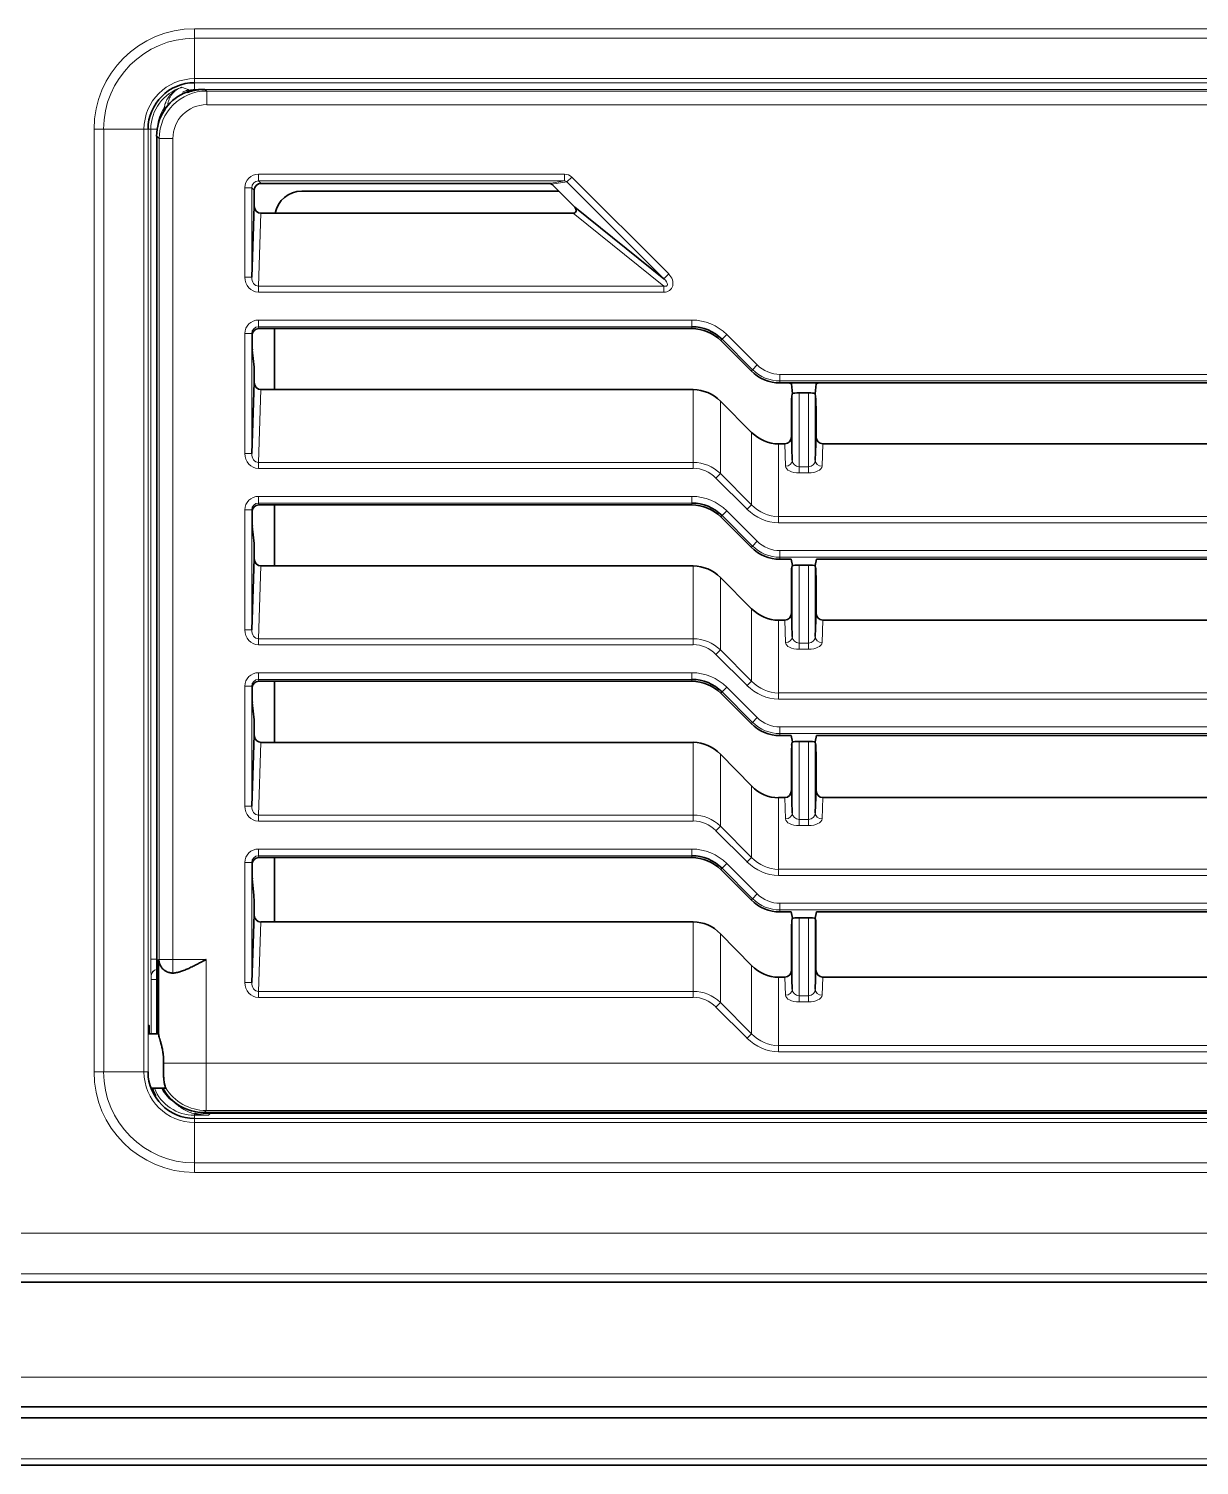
# Model space of a CAD drawing. Header units: inches. Extents: x -1096 to 3103, y -191 to 3207.
# Drawn here: x 1524.1 to 1610.4, y 1116.8 to 1222.7 of the extents above; entities that cross this region are included whole.
import ezdxf

# ---------------------------------------------------------------- set-up
doc = ezdxf.new("R2010")
doc.units = ezdxf.units.IN

msp = doc.modelspace()

# ---------------------------------------------------------------- linework, layer by layer
at = {"lineweight": 13}
for p, q in [((1536.36, 1222.05), (1536.36, 1222.75)), ((1536.36, 1222.75), (1738.16, 1222.75)), ((1536.36, 1219.07), (1536.36, 1222.05)), ((1738.16, 1222.05), (1536.36, 1222.05)), ((1536.36, 1219.07), (1536.36, 1218.77)), ((1536.36, 1219.07), (1738.16, 1219.07)), ((1536.36, 1218.77), (1536.36, 1218.26)), ((1738.16, 1218.77), (1536.36, 1218.77)), ((1536.36, 1218.26), (1536.74, 1218.26)), ((1625.78, 1218.28), (1537.12, 1218.28)), ((1537.12, 1218.28), (1537.26, 1218.15)), ((1537.26, 1218.15), (1537.26, 1217.15)), ((1537.26, 1218.15), (1737.27, 1218.15)), ((1737.27, 1217.15), (1537.26, 1217.15)), ((1534.12, 1216.71), (1534.12, 1216.89)), ((1534.12, 1216.89), (1534.24, 1216.89)), ((1528.96, 1215.34), (1529.66, 1215.34)), ((1528.96, 1145.84), (1528.96, 1215.34)), ((1532.63, 1215.34), (1529.66, 1215.34)), ((1529.66, 1215.34), (1529.66, 1145.84)), ((1532.63, 1215.34), (1532.93, 1215.34)), ((1532.63, 1145.84), (1532.63, 1215.34)), ((1533.14, 1215.34), (1532.93, 1215.34)), ((1532.93, 1215.34), (1532.93, 1145.84)), ((1533.14, 1215.34), (1533.61, 1215.34)), ((1533.14, 1154.16), (1533.14, 1215.34)), ((1533.76, 1214.65), (1533.57, 1214.83)), ((1533.76, 1154.13), (1533.76, 1214.65)), ((1533.76, 1214.65), (1534.76, 1214.65)), ((1534.76, 1214.65), (1534.76, 1154.13)), ((1541.07, 1211.53), (1541.07, 1212.03)), ((1541.07, 1212.03), (1563.63, 1212.03)), ((1563.63, 1211.53), (1563.63, 1212.03)), ((1563.81, 1211.46), (1564.16, 1211.81)), ((1564.16, 1211.81), (1571.31, 1204.67)), ((1540.07, 1211.03), (1540.57, 1211.03)), ((1540.07, 1204.44), (1540.07, 1211.03)), ((1540.76, 1210.85), (1540.57, 1211.03)), ((1540.57, 1211.03), (1540.57, 1204.44)), ((1541.07, 1211.53), (1541.26, 1211.35)), ((1563.63, 1211.53), (1541.07, 1211.53)), ((1562.51, 1211.35), (1563.63, 1211.53)), ((1563.81, 1211.46), (1562.69, 1211.28)), ((1570.95, 1204.31), (1563.81, 1211.46)), ((1541.25, 1209.14), (1541.07, 1203.78)), ((1570.95, 1203.78), (1564.26, 1209.14)), ((1540.07, 1204.44), (1540.57, 1204.44)), ((1570.95, 1204.31), (1571.31, 1204.67)), ((1541.07, 1203.78), (1570.95, 1203.78)), ((1541.07, 1203.33), (1541.07, 1203.78)), ((1570.95, 1203.33), (1541.07, 1203.33)), ((1570.95, 1203.78), (1570.95, 1203.33)), ((1541.07, 1201.27), (1541.07, 1200.78)), ((1541.07, 1201.27), (1573.02, 1201.27)), ((1573.02, 1201.27), (1573.02, 1200.78)), ((1540.57, 1200.27), (1540.07, 1200.27)), ((1540.07, 1191.44), (1540.07, 1200.27)), ((1540.6, 1200.14), (1540.57, 1200.27)), ((1540.57, 1200.27), (1540.57, 1191.44)), ((1541.07, 1200.78), (1541.1, 1200.64)), ((1573.02, 1200.78), (1541.07, 1200.78)), ((1573.02, 1200.64), (1573.02, 1200.78)), ((1575.59, 1200.21), (1575.24, 1199.86)), ((1575.59, 1200.21), (1577.83, 1197.97)), ((1575.24, 1199.86), (1575.14, 1199.76)), ((1577.48, 1197.61), (1575.24, 1199.86)), ((1577.83, 1197.97), (1577.48, 1197.61)), ((1577.39, 1197.52), (1577.48, 1197.61)), ((1579.51, 1197.27), (1579.51, 1196.78)), ((1579.51, 1197.27), (1695.02, 1197.27)), ((1579.51, 1196.78), (1579.51, 1196.64)), ((1695.02, 1196.78), (1579.51, 1196.78)), ((1541.25, 1196.14), (1541.07, 1190.78)), ((1573.12, 1190.78), (1573.12, 1196.14)), ((1580.42, 1190.94), (1580.42, 1195.83)), ((1580.92, 1195.9), (1580.92, 1190.45)), ((1581.61, 1190.45), (1581.61, 1195.9)), ((1582.11, 1195.83), (1582.11, 1190.94)), ((1575.12, 1195.29), (1575.12, 1189.95)), ((1577.41, 1187.66), (1577.41, 1192.99)), ((1579.41, 1192.14), (1579.41, 1186.78)), ((1579.92, 1190.49), (1579.86, 1192.14)), ((1582.67, 1192.14), (1582.61, 1190.49)), ((1540.57, 1191.44), (1540.07, 1191.44)), ((1541.07, 1190.78), (1541.07, 1190.33)), ((1541.07, 1190.78), (1573.12, 1190.78)), ((1573.12, 1190.78), (1573.12, 1190.33)), ((1580.92, 1190.45), (1580.92, 1190)), ((1580.92, 1190.45), (1581.61, 1190.45)), ((1581.61, 1190.45), (1581.61, 1190)), ((1573.12, 1190.33), (1541.07, 1190.33)), ((1575.12, 1189.95), (1574.79, 1189.62)), ((1577.08, 1187.33), (1574.79, 1189.62)), ((1575.12, 1189.95), (1577.41, 1187.66)), ((1581.61, 1190), (1580.92, 1190)), ((1540.57, 1187.27), (1540.07, 1187.27)), ((1540.07, 1178.44), (1540.07, 1187.27)), ((1540.6, 1187.14), (1540.57, 1187.27)), ((1540.57, 1187.27), (1540.57, 1178.44)), ((1541.07, 1188.27), (1541.07, 1187.78)), ((1541.07, 1188.27), (1573.02, 1188.27)), ((1541.07, 1187.78), (1541.1, 1187.64)), ((1573.02, 1187.78), (1541.07, 1187.78)), ((1573.02, 1188.27), (1573.02, 1187.78)), ((1573.02, 1187.64), (1573.02, 1187.78)), ((1577.41, 1187.66), (1577.08, 1187.33)), ((1575.24, 1186.86), (1575.14, 1186.76)), ((1575.59, 1187.21), (1575.24, 1186.86)), ((1577.48, 1184.61), (1575.24, 1186.86)), ((1575.59, 1187.21), (1577.83, 1184.97)), ((1579.41, 1186.78), (1695.12, 1186.78)), ((1579.41, 1186.78), (1579.41, 1186.33)), ((1695.12, 1186.33), (1579.41, 1186.33)), ((1577.39, 1184.52), (1577.48, 1184.61)), ((1577.83, 1184.97), (1577.48, 1184.61)), ((1579.51, 1184.27), (1579.51, 1183.78)), ((1579.51, 1184.27), (1695.02, 1184.27)), ((1541.25, 1183.14), (1541.07, 1177.78)), ((1573.12, 1177.78), (1573.12, 1183.14)), ((1579.51, 1183.78), (1579.51, 1183.64)), ((1695.02, 1183.78), (1579.51, 1183.78)), ((1580.42, 1177.94), (1580.42, 1183.16)), ((1580.92, 1183.2), (1580.92, 1177.45)), ((1581.61, 1177.45), (1581.61, 1183.2)), ((1582.11, 1183.16), (1582.11, 1177.94)), ((1575.12, 1182.29), (1575.12, 1176.95)), ((1577.41, 1174.66), (1577.41, 1179.99)), ((1579.41, 1179.14), (1579.41, 1173.78)), ((1579.92, 1177.49), (1579.86, 1179.14)), ((1582.67, 1179.14), (1582.61, 1177.49)), ((1540.57, 1178.44), (1540.07, 1178.44)), ((1541.07, 1177.78), (1573.12, 1177.78)), ((1541.07, 1177.78), (1541.07, 1177.33)), ((1573.12, 1177.78), (1573.12, 1177.33)), ((1573.12, 1177.33), (1541.07, 1177.33)), ((1575.12, 1176.95), (1574.79, 1176.62)), ((1575.12, 1176.95), (1577.41, 1174.66)), ((1580.92, 1177.45), (1580.92, 1177)), ((1580.92, 1177.45), (1581.61, 1177.45)), ((1581.61, 1177), (1580.92, 1177)), ((1581.61, 1177.45), (1581.61, 1177)), ((1577.08, 1174.33), (1574.79, 1176.62)), ((1541.07, 1174.78), (1541.07, 1175.27)), ((1541.07, 1175.27), (1573.02, 1175.27)), ((1541.07, 1174.78), (1541.1, 1174.64)), ((1573.02, 1174.78), (1541.07, 1174.78)), ((1573.02, 1175.27), (1573.02, 1174.78)), ((1573.02, 1174.64), (1573.02, 1174.78)), ((1577.41, 1174.66), (1577.08, 1174.33)), ((1540.07, 1174.27), (1540.57, 1174.27)), ((1540.07, 1165.44), (1540.07, 1174.27)), ((1540.6, 1174.14), (1540.57, 1174.27)), ((1540.57, 1174.27), (1540.57, 1165.44)), ((1575.24, 1173.86), (1575.14, 1173.76)), ((1575.59, 1174.21), (1575.24, 1173.86)), ((1577.48, 1171.61), (1575.24, 1173.86)), ((1575.59, 1174.21), (1577.83, 1171.97)), ((1579.41, 1173.78), (1695.12, 1173.78)), ((1579.41, 1173.78), (1579.41, 1173.33)), ((1695.12, 1173.33), (1579.41, 1173.33)), ((1577.39, 1171.52), (1577.48, 1171.61)), ((1577.83, 1171.97), (1577.48, 1171.61)), ((1579.51, 1171.27), (1579.51, 1170.78)), ((1579.51, 1171.27), (1695.02, 1171.27)), ((1579.51, 1170.78), (1579.51, 1170.64)), ((1695.02, 1170.78), (1579.51, 1170.78)), ((1541.25, 1170.13), (1541.07, 1164.78)), ((1573.12, 1164.78), (1573.12, 1170.13)), ((1575.12, 1169.26), (1575.12, 1163.95)), ((1580.42, 1164.94), (1580.42, 1170.16)), ((1580.92, 1170.2), (1580.92, 1164.45)), ((1581.61, 1164.45), (1581.61, 1170.2)), ((1582.11, 1170.16), (1582.11, 1164.94)), ((1577.41, 1161.66), (1577.41, 1166.93)), ((1579.41, 1166.06), (1579.41, 1160.78)), ((1579.92, 1164.49), (1579.86, 1166.06)), ((1582.66, 1166.06), (1582.61, 1164.49)), ((1540.07, 1165.44), (1540.57, 1165.44)), ((1541.07, 1164.78), (1573.12, 1164.78)), ((1541.07, 1164.33), (1541.07, 1164.78)), ((1573.12, 1164.33), (1541.07, 1164.33)), ((1573.12, 1164.33), (1573.12, 1164.78)), ((1575.12, 1163.95), (1574.79, 1163.62)), ((1575.12, 1163.95), (1577.41, 1161.66)), ((1580.92, 1164.45), (1580.92, 1164)), ((1580.92, 1164.45), (1581.61, 1164.45)), ((1581.61, 1164), (1580.92, 1164)), ((1581.61, 1164.45), (1581.61, 1164)), ((1577.08, 1161.33), (1574.79, 1163.62)), ((1541.07, 1161.78), (1541.07, 1162.27)), ((1541.07, 1162.27), (1573.02, 1162.27)), ((1573.02, 1161.78), (1573.02, 1162.27)), ((1540.57, 1161.27), (1540.07, 1161.27)), ((1540.07, 1152.44), (1540.07, 1161.27)), ((1540.6, 1161.14), (1540.57, 1161.27)), ((1540.57, 1161.27), (1540.57, 1152.44)), ((1541.07, 1161.78), (1541.1, 1161.64)), ((1573.02, 1161.78), (1541.07, 1161.78)), ((1573.02, 1161.64), (1573.02, 1161.78)), ((1575.24, 1160.86), (1575.14, 1160.76)), ((1575.24, 1160.86), (1575.59, 1161.21)), ((1577.48, 1158.61), (1575.24, 1160.86)), ((1575.59, 1161.21), (1577.83, 1158.97)), ((1577.41, 1161.66), (1577.08, 1161.33)), ((1579.41, 1160.78), (1695.12, 1160.78)), ((1579.41, 1160.78), (1579.41, 1160.33)), ((1695.12, 1160.33), (1579.41, 1160.33)), ((1577.48, 1158.61), (1577.83, 1158.97)), ((1577.39, 1158.52), (1577.48, 1158.61)), ((1579.51, 1157.78), (1579.51, 1158.27)), ((1579.51, 1158.27), (1695.02, 1158.27)), ((1579.51, 1157.78), (1579.51, 1157.64)), ((1695.02, 1157.78), (1579.51, 1157.78)), ((1541.24, 1156.9), (1541.07, 1151.78)), ((1573.12, 1151.78), (1573.12, 1156.9)), ((1580.42, 1151.94), (1580.42, 1157.16)), ((1580.92, 1157.2), (1580.92, 1151.45)), ((1581.61, 1151.45), (1581.61, 1157.2)), ((1582.11, 1157.16), (1582.11, 1151.94)), ((1575.12, 1156.03), (1575.12, 1150.95)), ((1533.14, 1154.16), (1533.57, 1154.16)), ((1533.71, 1154.13), (1533.76, 1154.13)), ((1533.76, 1154.13), (1534.76, 1154.13)), ((1534.76, 1153.13), (1534.76, 1154.13)), ((1534.76, 1154.13), (1537.21, 1154.13)), ((1537.21, 1154.13), (1537.21, 1146.49)), ((1577.41, 1148.66), (1577.41, 1153.69)), ((1533.16, 1152.9), (1533.15, 1152.91)), ((1533.16, 1152.65), (1533.57, 1152.65)), ((1533.16, 1148.64), (1533.16, 1152.65)), ((1540.57, 1152.44), (1540.07, 1152.44)), ((1579.41, 1147.78), (1579.41, 1152.82)), ((1579.92, 1151.49), (1579.87, 1152.82)), ((1582.66, 1152.82), (1582.61, 1151.49)), ((1541.07, 1151.78), (1573.12, 1151.78)), ((1541.07, 1151.33), (1541.07, 1151.78)), ((1573.12, 1151.33), (1541.07, 1151.33)), ((1573.12, 1151.33), (1573.12, 1151.78)), ((1580.92, 1151.45), (1581.61, 1151.45)), ((1580.92, 1151.45), (1580.92, 1151)), ((1581.61, 1151.45), (1581.61, 1151)), ((1574.79, 1150.62), (1575.12, 1150.95)), ((1577.08, 1148.33), (1574.79, 1150.62)), ((1575.12, 1150.95), (1577.41, 1148.66)), ((1581.61, 1151), (1580.92, 1151)), ((1577.08, 1148.33), (1577.41, 1148.66)), ((1579.41, 1147.78), (1695.12, 1147.78)), ((1579.41, 1147.78), (1579.41, 1147.33)), ((1695.12, 1147.33), (1579.41, 1147.33)), ((1534.07, 1146.49), (1537.21, 1146.49)), ((1537.21, 1142.99), (1537.21, 1146.49)), ((1537.21, 1146.49), (1737.32, 1146.49)), ((1528.96, 1145.84), (1529.66, 1145.84)), ((1532.63, 1145.84), (1529.66, 1145.84)), ((1532.63, 1145.84), (1532.93, 1145.84)), ((1532.93, 1145.84), (1532.95, 1145.84)), ((1534.9, 1143.57), (1534.92, 1143.59)), ((1537.21, 1142.99), (1537.07, 1142.85)), ((1737.32, 1142.99), (1537.21, 1142.99)), ((1537.53, 1142.79), (1537.38, 1142.64)), ((1536.36, 1142.75), (1536.36, 1142.64)), ((1537.38, 1142.64), (1536.36, 1142.64)), ((1536.36, 1142.64), (1536.36, 1142.41)), ((1536.36, 1142.41), (1738.16, 1142.41)), ((1536.36, 1142.41), (1536.36, 1142.11)), ((1738.16, 1142.11), (1536.36, 1142.11)), ((1536.36, 1142.11), (1536.36, 1139.13)), ((1536.36, 1139.13), (1738.16, 1139.13)), ((1536.36, 1138.43), (1536.36, 1139.13)), ((1738.16, 1138.43), (1536.36, 1138.43)), ((1269.49, 1133.95), (1783.44, 1133.95)), ((1783.44, 1130.95), (1269.49, 1130.95)), ((1277.57, 1117.32), (1775.36, 1117.32))]:
    msp.add_line(p, q, dxfattribs=at)
at = {"lineweight": 35}
for p, q in [((1535.62, 1218.01), (1535.58, 1218)), ((1533.57, 1214.83), (1533.57, 1148.64)), ((1540.76, 1210.85), (1540.76, 1209.7)), ((1562.51, 1211.35), (1541.26, 1211.35)), ((1544.26, 1210.78), (1563.18, 1210.78)), ((1562.69, 1211.28), (1564.38, 1209.59)), ((1540.57, 1204.44), (1540.76, 1209.7)), ((1564.38, 1209.59), (1570.95, 1204.31)), ((1564.26, 1209.14), (1541.25, 1209.14)), ((1540.6, 1200.07), (1540.6, 1200.14)), ((1541.1, 1200.64), (1573.02, 1200.64)), ((1542.26, 1196.14), (1542.26, 1200.64)), ((1540.74, 1197.79), (1540.61, 1199.08)), ((1575.14, 1199.76), (1577.39, 1197.52)), ((1540.76, 1196.8), (1540.76, 1196.7)), ((1540.57, 1191.44), (1540.76, 1196.7)), ((1573.12, 1196.14), (1541.25, 1196.14)), ((1579.51, 1196.64), (1579.85, 1196.64)), ((1579.85, 1196.64), (1582.68, 1196.64)), ((1580.43, 1195.84), (1580.35, 1196.57)), ((1580.37, 1195.43), (1580.42, 1195.83)), ((1580.92, 1195.9), (1581.61, 1195.9)), ((1582.18, 1196.57), (1582.1, 1195.84)), ((1582.16, 1195.43), (1582.11, 1195.83)), ((1582.68, 1196.64), (1636.34, 1196.64)), ((1577.41, 1192.99), (1575.12, 1195.29)), ((1580.36, 1194.44), (1580.36, 1192.7)), ((1582.17, 1192.7), (1582.17, 1194.44)), ((1580.36, 1192.7), (1580.42, 1190.94)), ((1582.11, 1190.94), (1582.17, 1192.7)), ((1579.86, 1192.14), (1579.41, 1192.14)), ((1635.86, 1192.14), (1582.67, 1192.14)), ((1541.1, 1187.64), (1573.02, 1187.64)), ((1542.26, 1183.14), (1542.26, 1187.64)), ((1540.6, 1187.07), (1540.6, 1187.14)), ((1575.14, 1186.76), (1577.39, 1184.52)), ((1540.74, 1184.79), (1540.61, 1186.08)), ((1540.57, 1178.44), (1540.76, 1183.7)), ((1540.76, 1183.8), (1540.76, 1183.7)), ((1573.12, 1183.14), (1541.25, 1183.14)), ((1579.51, 1183.64), (1580.34, 1183.64)), ((1580.43, 1183.17), (1580.34, 1183.64)), ((1580.37, 1182.93), (1580.42, 1183.16)), ((1580.92, 1183.2), (1581.61, 1183.2)), ((1582.19, 1183.64), (1582.1, 1183.17)), ((1582.16, 1182.93), (1582.11, 1183.16)), ((1582.19, 1183.64), (1636.34, 1183.64)), ((1577.41, 1179.99), (1575.12, 1182.29)), ((1580.36, 1181.94), (1580.36, 1179.7)), ((1582.17, 1179.7), (1582.17, 1181.94)), ((1579.86, 1179.14), (1579.41, 1179.14)), ((1580.36, 1179.7), (1580.42, 1177.94)), ((1582.11, 1177.94), (1582.17, 1179.7)), ((1635.86, 1179.14), (1582.67, 1179.14)), ((1541.1, 1174.64), (1573.02, 1174.64)), ((1542.26, 1170.13), (1542.26, 1174.64)), ((1540.6, 1174.07), (1540.6, 1174.14)), ((1575.14, 1173.76), (1577.39, 1171.52)), ((1540.74, 1171.79), (1540.61, 1173.08)), ((1540.57, 1165.44), (1540.76, 1170.7)), ((1540.76, 1170.8), (1540.76, 1170.7)), ((1579.51, 1170.64), (1580.34, 1170.64)), ((1580.43, 1170.17), (1580.34, 1170.64)), ((1582.19, 1170.64), (1582.1, 1170.17)), ((1582.19, 1170.64), (1636.34, 1170.64)), ((1573.12, 1170.13), (1541.25, 1170.13)), ((1577.41, 1166.93), (1575.12, 1169.26)), ((1580.37, 1169.94), (1580.42, 1170.16)), ((1580.92, 1170.2), (1581.61, 1170.2)), ((1582.15, 1169.94), (1582.11, 1170.16)), ((1580.36, 1168.91), (1580.36, 1166.62)), ((1582.17, 1166.62), (1582.17, 1168.91)), ((1579.86, 1166.06), (1579.41, 1166.06)), ((1580.36, 1166.62), (1580.42, 1164.94)), ((1582.11, 1164.94), (1582.17, 1166.62)), ((1635.86, 1166.06), (1582.66, 1166.06)), ((1540.6, 1161.07), (1540.6, 1161.14)), ((1541.1, 1161.64), (1573.02, 1161.64)), ((1542.26, 1156.9), (1542.26, 1161.64)), ((1540.73, 1158.87), (1540.61, 1160.08)), ((1575.14, 1160.76), (1577.39, 1158.52)), ((1540.75, 1157.85), (1540.75, 1157.46)), ((1579.51, 1157.64), (1580.34, 1157.64)), ((1580.43, 1157.17), (1580.34, 1157.64)), ((1582.19, 1157.64), (1582.1, 1157.17)), ((1582.19, 1157.64), (1636.34, 1157.64)), ((1540.57, 1152.44), (1540.75, 1157.46)), ((1573.12, 1156.9), (1541.24, 1156.9)), ((1580.38, 1156.98), (1580.42, 1157.16)), ((1580.92, 1157.2), (1581.61, 1157.2)), ((1582.15, 1156.98), (1582.11, 1157.16)), ((1577.41, 1153.69), (1575.12, 1156.03)), ((1580.37, 1155.95), (1580.37, 1153.39)), ((1582.16, 1153.39), (1582.16, 1155.95)), ((1533.71, 1148.61), (1533.71, 1154.13)), ((1580.37, 1153.39), (1580.42, 1151.94)), ((1582.11, 1151.94), (1582.16, 1153.39)), ((1534.76, 1153.13), (1534.76, 1153.13)), ((1534.76, 1153.13), (1534.76, 1153.13)), ((1579.87, 1152.82), (1579.41, 1152.82)), ((1635.87, 1152.82), (1582.66, 1152.82)), ((1533.71, 1148.64), (1532.97, 1148.64)), ((1533.19, 1144.64), (1534.24, 1144.64)), ((1534.26, 1144.59), (1534.22, 1144.68)), ((1537.07, 1142.85), (1541.76, 1142.85)), ((1537.26, 1142.79), (1737.26, 1142.79)), ((1543.76, 1142.88), (1730.76, 1142.88)), ((1263.96, 1130.34), (1788.96, 1130.34)), ((1792.16, 1121.14), (1260.76, 1121.14)), ((1792.16, 1120.34), (1260.76, 1120.34)), ((1775.36, 1116.84), (1277.57, 1116.84))]:
    msp.add_line(p, q, dxfattribs=at)
at = {"lineweight": 13}
for centre, radius, start, end in [((1536.36, 1215.34), 7.41, 90, 180), ((1536.36, 1215.34), 6.71, 90, 180), ((1536.36, 1215.34), 3.73, 90, 180), ((1536.36, 1215.34), 3.23, 107.1088, 180), ((1536.36, 1215.34), 2.92, 90, 98.204), ((1536.36, 1215.34), 2.73, 145.3642, 176.3259), ((1573.02, 1197.64), 3.63, 45, 90), ((1579.51, 1199.64), 2.37, 225, 270), ((1579.51, 1199.64), 2.86, 225, 270), ((1580.92, 1190.95), 0.5, 181, 270), ((1581.61, 1190.95), 0.5, 270, 359), ((1573.02, 1184.64), 3.63, 45, 90), ((1579.51, 1186.64), 2.86, 225, 270), ((1579.51, 1186.64), 2.37, 225, 270), ((1580.92, 1177.95), 0.5, 181, 270), ((1581.61, 1177.95), 0.5, 270, 359), ((1573.02, 1171.64), 3.63, 45, 90), ((1579.51, 1173.64), 2.86, 225, 270), ((1579.51, 1173.64), 2.37, 225, 270), ((1580.92, 1164.95), 0.5, 181, 270), ((1581.61, 1164.95), 0.5, 270, 359), ((1573.02, 1158.64), 3.63, 45, 90), ((1579.51, 1160.64), 2.37, 225, 270), ((1579.51, 1160.64), 2.86, 225, 270), ((1580.92, 1151.95), 0.5, 181, 270), ((1581.61, 1151.95), 0.5, 270, 359), ((1536.36, 1145.84), 7.41, 180, 270), ((1536.36, 1145.84), 6.71, 180, 270), ((1536.36, 1145.84), 3.73, 180, 270), ((1536.36, 1145.84), 3.2, 202.0022, 270), ((1536.36, 1145.84), 2.7, 206.3546, 237.1413)]:
    msp.add_arc(centre, radius, start, end, dxfattribs=at)
at = {"lineweight": 35}
for centre, radius, start, end in [((1536.36, 1215.34), 3.43, 90, 180), ((1535.79, 1217.55), 0.5, 110.7858, 115.2566), ((1573.02, 1197.64), 3.14, 45, 90), ((1573.02, 1197.64), 3, 45, 90), ((1579.51, 1199.64), 3, 225, 270), ((1573.02, 1184.64), 3.14, 45, 90), ((1573.02, 1184.64), 3, 45, 90), ((1579.51, 1186.64), 3, 225, 270), ((1573.02, 1171.64), 3.14, 45, 90), ((1573.02, 1171.64), 3, 45, 90), ((1579.51, 1173.64), 3, 225, 270), ((1573.02, 1158.64), 3.14, 45, 90), ((1573.02, 1158.64), 3, 45, 90), ((1579.51, 1160.64), 3, 225, 270), ((1536.36, 1145.84), 3.43, 180, 270), ((1541.76, 1143.35), 0.5, 270, 281.8593)]:
    msp.add_arc(centre, radius, start, end, dxfattribs=at)
for centre, major_axis, ratio, start_param, end_param in [((1537.07, 1214.83), (-2.48, 2.48), 0.999782, 5.938694, 7.068431), ((1541.26, 1210.85), (-0.354, 0.354), 0.999695, 5.497939, 7.068431), ((1544.26, 1208.78), (-2, 0), 0.999848, 4.712389, 6.101881), ((1562.51, 1211.1), (0.248, 0.041), 0.994251, 0.619875, 1.407077), ((1541.26, 1209.7), (0.02, 0.559), 0.894318, 1.609812, 3.172803), ((1564.19, 1209.42), (0.25, -0.2), 0.781098, 5.51076, 7.713943), ((1541.1, 1200.14), (-0.098, 0.492), 0.996044, 6.087018, 7.656293), ((1540.62, 1200.07), (0, 1), 0.017455, 1.570796, 2.96706), ((1540.74, 1196.8), (0, 1), 0.017455, 4.712389, 6.108652), ((1541.26, 1196.7), (0.02, 0.559), 0.894318, 1.609812, 3.172803), ((1573.12, 1192.79), (0, 3.35), 0.894427, 5.553458, 6.283185), ((1579.85, 1196.57), (0.5, 0), 0.148148, 0.017453, 1.570796), ((1580.92, 1195.83), (0.5, 0), 0.148148, 2.894056, 3.124139), ((1580.92, 1195.83), (0.5, 0), 0.148148, 1.570796, 2.894056), ((1581.61, 1195.83), (0.5, 0), 0.148148, 0.247536, 1.570796), ((1581.61, 1195.83), (-0.5, 0), 0.148148, 3.159046, 3.389129), ((1582.68, 1196.57), (0.5, 0), 0.148148, 1.570796, 3.124139), ((1580.37, 1194.44), (0, 1), 0.017455, 0.147078, 1.570796), ((1582.15, 1194.44), (0, 1), 0.017455, 4.712389, 6.136107), ((1579.41, 1195.49), (0, -3.35), 0.894427, 5.553458, 6.283185), ((1579.86, 1192.7), (0.02, -0.559), 0.894318, 6.251975, 7.814966), ((1582.67, 1192.7), (-0.02, -0.559), 0.894318, 4.751405, 6.314396), ((1541.1, 1187.14), (-0.098, 0.492), 0.996044, 6.087018, 7.656293), ((1540.62, 1187.07), (0, 1), 0.017455, 1.570796, 2.96706), ((1540.74, 1183.8), (0, 1), 0.017455, 4.712389, 6.108652), ((1541.26, 1183.7), (0.02, 0.559), 0.894318, 1.609812, 3.172803), ((1573.12, 1179.79), (0, 3.35), 0.894427, 5.553458, 6.283185), ((1580.92, 1183.16), (-0.5, 0), 0.087489, 6.035649, 6.265732), ((1580.92, 1183.16), (0.5, 0), 0.087489, 1.570796, 2.894056), ((1581.61, 1183.16), (0.5, 0), 0.087489, 0.247536, 1.570796), ((1581.61, 1183.16), (-0.5, 0), 0.087489, 3.159046, 3.389129), ((1580.37, 1181.94), (0, 1), 0.017455, 0.087266, 1.570796), ((1582.15, 1181.94), (0, 1), 0.017455, 4.712389, 6.195919), ((1579.41, 1182.49), (0, -3.35), 0.894427, 5.553458, 6.283185), ((1579.86, 1179.7), (0.02, -0.559), 0.894318, 6.251975, 7.814966), ((1582.67, 1179.7), (-0.02, -0.559), 0.894318, 4.751405, 6.314396), ((1541.1, 1174.14), (-0.098, 0.492), 0.996044, 6.087018, 7.656293), ((1540.62, 1174.07), (0, 1), 0.017455, 1.570796, 2.96706), ((1540.74, 1170.8), (0, 1), 0.017455, 4.712389, 6.108652), ((1541.26, 1170.7), (0.02, 0.559), 0.894318, 1.609812, 1.79828), ((1541.26, 1170.7), (0.019, 0.569), 0.878318, 1.795837, 3.17036), ((1573.12, 1166.72), (0, 3.42), 0.878427, 5.553458, 6.283185), ((1580.38, 1168.94), (0, 1), 0.017455, 0.087266, 1.606559), ((1580.92, 1170.16), (0.5, 0), 0.087489, 2.894056, 3.124139), ((1580.92, 1170.16), (0.5, 0), 0.087489, 1.570796, 2.894056), ((1581.61, 1170.16), (0.5, 0), 0.087489, 0.247536, 1.570796), ((1581.61, 1170.16), (0.5, 0), 0.087489, 0.017453, 0.247536), ((1582.15, 1168.94), (0, 1), 0.017455, 4.676626, 6.195919), ((1579.41, 1169.47), (0, 3.42), 0.878427, 2.411865, 3.141593), ((1579.86, 1166.63), (-0.019, 0.569), 0.878318, 3.112826, 4.675817), ((1582.67, 1166.63), (0.019, 0.569), 0.878318, 1.607368, 3.17036), ((1541.1, 1161.14), (-0.098, 0.492), 0.996044, 6.087018, 7.656293), ((1540.62, 1161.07), (0, 1), 0.017455, 1.570796, 2.96706), ((1540.73, 1157.88), (0, 1), 0.017455, 4.676626, 6.108652), ((1541.25, 1157.46), (0.019, 0.569), 0.878318, 1.607368, 3.17036), ((1573.12, 1153.48), (0, 3.42), 0.878427, 5.553458, 6.283185), ((1580.38, 1155.98), (0, 1), 0.017455, 0.087266, 1.606559), ((1580.92, 1157.16), (0.5, 0), 0.087489, 2.894056, 3.124139), ((1580.92, 1157.16), (0.5, 0), 0.087489, 1.570796, 2.894056), ((1581.61, 1157.16), (0.5, 0), 0.087489, 0.247536, 1.570796), ((1581.61, 1157.16), (-0.5, 0), 0.087489, 3.159046, 3.389129), ((1582.14, 1155.98), (0, 1), 0.017455, 4.676626, 6.195919), ((1579.41, 1156.24), (0, 3.42), 0.878427, 2.411865, 3.141593), ((1579.87, 1153.39), (-0.019, 0.569), 0.878318, 3.112826, 4.675817), ((1582.66, 1153.39), (0.019, 0.569), 0.878318, 1.607368, 3.17036), ((1533.7, 1146.64), (0, 2.05), 0.017455, 6.005948, 6.504503), ((1537.07, 1146.35), (2.48, 2.48), 0.999782, 2.866241, 3.926839), ((1537.26, 1144.79), (2, 0), 0.999848, 4.431855, 4.712389), ((1543.76, 1142.85), (2, 0), 0.017455, 1.570796, 3.128441), ((1541.76, 1143.35), (-0.399, 0.301), 0.999761, 2.216414, 2.422745)]:
    msp.add_ellipse(centre, major_axis=major_axis, ratio=ratio, start_param=start_param, end_param=end_param, dxfattribs=at)
at = {"lineweight": 13}
for centre, major_axis, ratio, start_param, end_param in [((1537.26, 1214.65), (-2.48, 2.48), 0.999869, 5.497939, 7.068431), ((1534.12, 1216.98), (-0.25, 0), 0.042223, 1.628339, 2.42856), ((1537.26, 1214.65), (-1.77, 1.77), 0.999695, 5.497939, 7.068431), ((1541.07, 1211.03), (-0.707, 0.707), 0.999695, 5.497939, 7.068431), ((1563.63, 1211.28), (0.744, 0.122), 0.994251, 0.619875, 1.407077), ((1541.07, 1211.03), (-0.354, 0.354), 0.999087, 5.497939, 7.068431), ((1563.63, 1211.28), (0.254, 0.042), 0.971963, 0.619875, 1.407077), ((1541.07, 1204.45), (0.04, 1.12), 0.894318, 1.609812, 3.172803), ((1541.07, 1204.45), (0.023, 0.671), 0.745144, 1.609812, 3.172803), ((1570.74, 1204.17), (0.749, -0.601), 0.781098, 5.51076, 7.713943), ((1570.74, 1204.17), (-0.444, 0.356), 0.438876, 2.369167, 4.57235), ((1541.07, 1200.27), (-0.196, 0.985), 0.996044, 6.087018, 7.656293), ((1541.07, 1200.27), (-0.099, 0.496), 0.988241, 6.087018, 7.656293), ((1541.07, 1191.45), (0.04, 1.12), 0.894318, 1.609812, 3.172803), ((1541.07, 1191.45), (0.023, 0.671), 0.745144, 1.609812, 3.172803), ((1573.12, 1187.54), (0, 3.24), 0.92527, 5.553458, 6.283185), ((1579.92, 1190.94), (-0.5, -0.017), 0.894318, 1.539586, 3.102577), ((1580.92, 1190.5), (1, 0), 0.5, 3.159046, 4.712389), ((1581.61, 1190.5), (1, 0), 0.5, 4.712389, 6.265732), ((1582.61, 1190.94), (0.5, -0.017), 0.894318, 3.180608, 4.7436), ((1573.12, 1187.54), (0, 2.8), 0.894427, 5.553458, 6.283185), ((1541.07, 1187.27), (-0.196, 0.985), 0.996044, 6.087018, 7.656293), ((1541.07, 1187.27), (-0.099, 0.496), 0.988241, 6.087018, 7.656293), ((1579.41, 1190.24), (0, -3.91), 0.894427, 5.553458, 6.283185), ((1579.41, 1190.24), (0, 3.47), 0.865575, 2.411865, 3.141593), ((1541.07, 1178.45), (0.04, 1.12), 0.894318, 1.609812, 3.172803), ((1541.07, 1178.45), (0.023, 0.671), 0.745144, 1.609812, 3.172803), ((1573.12, 1174.54), (0, 3.24), 0.92527, 5.553458, 6.283185), ((1579.92, 1177.94), (-0.5, -0.017), 0.894318, 1.539586, 3.102577), ((1582.61, 1177.94), (0.5, -0.017), 0.894318, 3.180608, 4.7436), ((1573.12, 1174.54), (0, 2.8), 0.894427, 5.553458, 6.283185), ((1580.92, 1177.5), (1, 0), 0.5, 3.159046, 4.712389), ((1581.61, 1177.5), (1, 0), 0.5, 4.712389, 6.265732), ((1541.07, 1174.27), (-0.196, 0.985), 0.996044, 6.087018, 7.656293), ((1541.07, 1174.27), (-0.099, 0.496), 0.988241, 6.087018, 7.656293), ((1579.41, 1177.24), (0, 3.47), 0.865575, 2.411865, 3.141593), ((1579.41, 1177.24), (0, -3.91), 0.894427, 5.553458, 6.283185), ((1541.07, 1165.45), (0.04, 1.12), 0.894318, 1.609812, 3.172803), ((1541.07, 1165.45), (0.023, 0.671), 0.745144, 1.609812, 3.172803), ((1573.12, 1161.54), (0, 3.24), 0.92527, 5.553458, 6.283185), ((1573.12, 1161.54), (0, 2.8), 0.894427, 5.553458, 6.283185), ((1579.92, 1164.94), (-0.5, -0.017), 0.894318, 1.539586, 3.102577), ((1580.92, 1164.5), (1, 0), 0.5, 3.159046, 4.712389), ((1581.61, 1164.5), (1, 0), 0.5, 4.712389, 6.265732), ((1582.61, 1164.94), (0.5, -0.017), 0.894318, 3.180608, 4.7436), ((1541.07, 1161.27), (-0.196, 0.985), 0.996044, 6.087018, 7.656293), ((1541.07, 1161.27), (-0.099, 0.496), 0.988241, 6.087018, 7.656293), ((1579.41, 1164.24), (0, -3.91), 0.894427, 5.553458, 6.283185), ((1579.41, 1164.24), (0, 3.47), 0.865575, 2.411865, 3.141593), ((1533.16, 1154.16), (0, 1.25), 0.017455, 1.570796, 3.054326), ((1533.65, 1152.91), (0.49, 0.098), 0.996044, 1.538741, 2.943904), ((1533.66, 1152.9), (0.49, 0.098), 0.996044, 1.543375, 2.943904), ((1534.76, 1154.13), (0, -1), 0.999848, 4.712389, 6.283185), ((1533.16, 1152.65), (0, 0.25), 0.017455, 4.712389, 6.195919), ((1541.07, 1152.45), (0.04, 1.12), 0.894318, 1.609812, 3.172803), ((1541.07, 1152.45), (0.023, 0.671), 0.745144, 1.609812, 3.172803), ((1573.12, 1148.54), (0, 3.24), 0.92527, 5.553458, 6.283185), ((1573.12, 1148.54), (0, 2.8), 0.894427, 5.553458, 6.283185), ((1579.92, 1151.94), (-0.5, -0.017), 0.894318, 1.539586, 3.102577), ((1580.92, 1151.5), (1, 0), 0.5, 3.159046, 4.712389), ((1581.61, 1151.5), (1, 0), 0.5, 4.712389, 6.265732), ((1582.61, 1151.94), (0.5, -0.017), 0.894318, 3.180608, 4.7436), ((1579.41, 1151.24), (0, -3.91), 0.894427, 5.553458, 6.283185), ((1579.41, 1151.24), (0, 3.47), 0.865575, 2.411865, 3.141593), ((1537.21, 1146.49), (-2.47, 2.47), 0.999695, 1.330484, 2.356042), ((1536.36, 1142.56), (0.081, 0.237), 0.361435, 0.023667, 0.757751)]:
    msp.add_ellipse(centre, major_axis=major_axis, ratio=ratio, start_param=start_param, end_param=end_param, dxfattribs=at)
for points, knots in [([(1534.13, 1216.97), (1534.15, 1217.06), (1534.17, 1217.14), (1534.2, 1217.25), (1534.21, 1217.27), (1534.23, 1217.31), (1534.23, 1217.33), (1534.26, 1217.39), (1534.28, 1217.43), (1534.33, 1217.55), (1534.38, 1217.62), (1534.45, 1217.73), (1534.47, 1217.76), (1534.53, 1217.83), (1534.55, 1217.86), (1534.64, 1217.95), (1534.7, 1218.01), (1534.83, 1218.12), (1534.89, 1218.17), (1535.03, 1218.26), (1535.11, 1218.3), (1535.22, 1218.35), (1535.26, 1218.37), (1535.32, 1218.39), (1535.34, 1218.4), (1535.37, 1218.41), (1535.39, 1218.42), (1535.41, 1218.43)], [0, 0, 0, 0, 0.125, 0.125, 0.15625, 0.15625, 0.1875, 0.1875, 0.25, 0.25, 0.375, 0.375, 0.4375, 0.4375, 0.5, 0.5, 0.625, 0.625, 0.75, 0.75, 0.875, 0.875, 0.9375, 0.9375, 0.96875, 0.96875, 1, 1, 1, 1]), ([(1535.41, 1218.43), (1535.4, 1218.42), (1535.38, 1218.42), (1535.34, 1218.4), (1535.33, 1218.4), (1535.27, 1218.37), (1535.24, 1218.36), (1535.14, 1218.31), (1535.07, 1218.27), (1534.95, 1218.18), (1534.89, 1218.13), (1534.82, 1218.07), (1534.8, 1218.05), (1534.78, 1218.02), (1534.76, 1218.01), (1534.73, 1217.97), (1534.7, 1217.94), (1534.63, 1217.84), (1534.59, 1217.78), (1534.51, 1217.63), (1534.48, 1217.56), (1534.44, 1217.44), (1534.43, 1217.4), (1534.41, 1217.34), (1534.41, 1217.32), (1534.4, 1217.28), (1534.39, 1217.26), (1534.38, 1217.2), (1534.38, 1217.15), (1534.37, 1217.07), (1534.37, 1217.03), (1534.37, 1216.98)], [0, 0, 0, 0, 0.03125, 0.03125, 0.0625, 0.0625, 0.125, 0.125, 0.25, 0.25, 0.375, 0.375, 0.40625, 0.40625, 0.4375, 0.4375, 0.5, 0.5, 0.625, 0.625, 0.75, 0.75, 0.8125, 0.8125, 0.84375, 0.84375, 0.875, 0.875, 0.9375, 0.9375, 1, 1, 1, 1]), ([(1535.41, 1218.43), (1535.5, 1218.4), (1535.58, 1218.37), (1535.76, 1218.31), (1535.85, 1218.27), (1535.95, 1218.23)], [0, 0, 0, 0, 0.5, 0.5, 1, 1, 1, 1]), ([(1535.47, 1218.08), (1535.54, 1218.12), (1535.61, 1218.15), (1535.73, 1218.19), (1535.77, 1218.2), (1535.84, 1218.21), (1535.86, 1218.22), (1535.9, 1218.23), (1535.92, 1218.23), (1535.95, 1218.23)], [0, 0, 0, 0, 0.470164, 0.470164, 0.735082, 0.735082, 0.867541, 0.867541, 1, 1, 1, 1]), ([(1536.36, 1142.75), (1536.3, 1142.77), (1536.23, 1142.79), (1536.1, 1142.83), (1536.03, 1142.85), (1535.9, 1142.9), (1535.83, 1142.93), (1535.71, 1142.99), (1535.64, 1143.03), (1535.45, 1143.13), (1535.34, 1143.21), (1535.11, 1143.38), (1535, 1143.47), (1534.9, 1143.57)], [0, 0, 0, 0, 0.125, 0.125, 0.25, 0.25, 0.375, 0.375, 0.5, 0.5, 0.75, 0.75, 1, 1, 1, 1]), ([(1536.44, 1142.8), (1536.52, 1142.77), (1536.6, 1142.75), (1536.75, 1142.71), (1536.83, 1142.69), (1536.99, 1142.67), (1537.07, 1142.66), (1537.18, 1142.65), (1537.24, 1142.64), (1537.31, 1142.64), (1537.35, 1142.64), (1537.36, 1142.64), (1537.37, 1142.64), (1537.38, 1142.64), (1537.38, 1142.64)], [0, 0, 0, 0, 0.25, 0.25, 0.5, 0.5, 0.75, 0.75, 0.875, 0.9375, 0.96875, 0.984375, 0.984375, 1, 1, 1, 1]), ([(1537.38, 1142.64), (1537.36, 1142.64), (1537.34, 1142.64), (1537.3, 1142.64), (1537.23, 1142.64), (1537.17, 1142.64), (1537.04, 1142.65), (1536.96, 1142.66), (1536.79, 1142.68), (1536.7, 1142.69), (1536.53, 1142.72), (1536.45, 1142.73), (1536.36, 1142.75)], [0, 0, 0, 0, 0.0625, 0.0625, 0.125, 0.25, 0.25, 0.5, 0.5, 0.75, 0.75, 1, 1, 1, 1])]:
    msp.add_open_spline(points, degree=3, knots=knots, dxfattribs=at)
at = {"lineweight": 35}
for points, degree, knots in [([(1537.12, 1218.28), (1537.09, 1218.28), (1537.05, 1218.28), (1537, 1218.28), (1536.99, 1218.28), (1536.95, 1218.28), (1536.94, 1218.28), (1536.91, 1218.28), (1536.89, 1218.28), (1536.86, 1218.28), (1536.85, 1218.27), (1536.81, 1218.27), (1536.78, 1218.27), (1536.74, 1218.27), (1536.71, 1218.26), (1536.67, 1218.26), (1536.65, 1218.26), (1536.61, 1218.25), (1536.59, 1218.25), (1536.55, 1218.25), (1536.53, 1218.24), (1536.47, 1218.23), (1536.44, 1218.23), (1536.37, 1218.22), (1536.34, 1218.21), (1536.25, 1218.2), (1536.19, 1218.18), (1536.09, 1218.16), (1536.04, 1218.15), (1535.94, 1218.12), (1535.89, 1218.1), (1535.8, 1218.08), (1535.75, 1218.06), (1535.66, 1218.03), (1535.62, 1218.01), (1535.58, 1218)], 3, [0, 0, 0, 0, 0.03125, 0.03125, 0.046875, 0.046875, 0.0625, 0.0625, 0.078125, 0.078125, 0.09375, 0.09375, 0.125, 0.125, 0.15625, 0.15625, 0.1875, 0.1875, 0.21875, 0.21875, 0.25, 0.25, 0.3125, 0.3125, 0.375, 0.375, 0.5, 0.5, 0.625, 0.625, 0.75, 0.75, 0.875, 0.875, 1, 1, 1, 1]), ([(1535.79, 1218.04), (1535.86, 1218.07), (1535.94, 1218.09), (1536.05, 1218.13), (1536.09, 1218.14), (1536.18, 1218.16), (1536.22, 1218.18), (1536.31, 1218.2), (1536.36, 1218.21), (1536.44, 1218.22), (1536.46, 1218.23), (1536.52, 1218.24), (1536.55, 1218.24), (1536.61, 1218.25), (1536.64, 1218.25), (1536.7, 1218.26), (1536.71, 1218.26), (1536.75, 1218.26), (1536.77, 1218.27), (1536.81, 1218.27), (1536.83, 1218.27), (1536.87, 1218.27), (1536.88, 1218.27), (1536.91, 1218.28), (1536.92, 1218.28), (1536.95, 1218.28), (1536.96, 1218.28), (1536.98, 1218.28), (1536.99, 1218.28), (1537.01, 1218.28), (1537.01, 1218.28), (1537.05, 1218.28), (1537.09, 1218.28), (1537.12, 1218.28)], 3, [0, 0, 0, 0, 0.25, 0.25, 0.375, 0.375, 0.5, 0.5, 0.625, 0.625, 0.6875, 0.6875, 0.75, 0.75, 0.8125, 0.8125, 0.84375, 0.84375, 0.875, 0.875, 0.90625, 0.90625, 0.921875, 0.921875, 0.9375, 0.9375, 0.953125, 0.953125, 0.960937, 0.960937, 0.96875, 0.96875, 1, 1, 1, 1]), ([(1534.76, 1153.13), (1534.71, 1153.13), (1534.67, 1153.13), (1534.59, 1153.14), (1534.55, 1153.15), (1534.47, 1153.17), (1534.44, 1153.18), (1534.38, 1153.2), (1534.37, 1153.21), (1534.33, 1153.22), (1534.31, 1153.23), (1534.23, 1153.27), (1534.17, 1153.31), (1534.07, 1153.39), (1534.02, 1153.43), (1533.96, 1153.5), (1533.94, 1153.53), (1533.9, 1153.58), (1533.88, 1153.6), (1533.83, 1153.68), (1533.81, 1153.74), (1533.76, 1153.85), (1533.75, 1153.9), (1533.73, 1153.99), (1533.72, 1154.03), (1533.72, 1154.08), (1533.72, 1154.1), (1533.71, 1154.12), (1533.71, 1154.12), (1533.71, 1154.13)], 3, [0, 0, 0, 0, 0.0625, 0.0625, 0.125, 0.125, 0.1875, 0.1875, 0.21875, 0.21875, 0.25, 0.25, 0.375, 0.375, 0.5, 0.5, 0.5625, 0.5625, 0.625, 0.625, 0.75, 0.75, 0.875, 0.875, 0.9375, 0.96875, 0.984375, 0.984375, 1, 1, 1, 1]), ([(1537.21, 1154.13), (1537.2, 1154.12), (1537.19, 1154.12), (1537.16, 1154.1), (1537.12, 1154.08), (1537.03, 1154.03), (1536.94, 1153.99), (1536.78, 1153.9), (1536.68, 1153.85), (1536.47, 1153.74), (1536.36, 1153.68), (1536.2, 1153.6), (1536.15, 1153.58), (1536.04, 1153.53), (1535.99, 1153.5), (1535.83, 1153.43), (1535.73, 1153.39), (1535.53, 1153.31), (1535.43, 1153.27), (1535.3, 1153.23), (1535.28, 1153.22), (1535.23, 1153.21), (1535.2, 1153.2), (1535.13, 1153.18), (1535.08, 1153.17), (1534.99, 1153.15), (1534.94, 1153.14), (1534.85, 1153.13), (1534.81, 1153.13), (1534.76, 1153.13)], 3, [0, 0, 0, 0, 0.015625, 0.015625, 0.03125, 0.0625, 0.125, 0.125, 0.25, 0.25, 0.375, 0.375, 0.4375, 0.4375, 0.5, 0.5, 0.625, 0.625, 0.75, 0.75, 0.78125, 0.78125, 0.8125, 0.8125, 0.875, 0.875, 0.9375, 0.9375, 1, 1, 1, 1]), ([(1532.97, 1148.64), (1532.97, 1148.84), (1532.98, 1149.27), (1533.01, 1149.27), (1533.02, 1148.84), (1533.02, 1148.64)], 2, [0, 0, 0, 0.166743, 0.499813, 0.832882, 1, 1, 1]), ([(1534.07, 1146.49), (1534.08, 1146.61), (1534.08, 1146.73), (1534.07, 1146.9), (1534.06, 1146.96), (1534.06, 1147.05), (1534.05, 1147.07), (1534.05, 1147.13), (1534.04, 1147.16), (1534.02, 1147.3), (1534.01, 1147.41), (1533.98, 1147.57), (1533.96, 1147.62), (1533.95, 1147.7), (1533.94, 1147.72), (1533.93, 1147.77), (1533.92, 1147.79), (1533.89, 1147.91), (1533.87, 1148), (1533.84, 1148.12), (1533.82, 1148.16), (1533.81, 1148.22), (1533.8, 1148.24), (1533.79, 1148.27), (1533.79, 1148.29), (1533.76, 1148.38), (1533.75, 1148.44), (1533.73, 1148.51), (1533.72, 1148.53), (1533.72, 1148.57), (1533.72, 1148.58), (1533.72, 1148.6), (1533.71, 1148.6), (1533.71, 1148.61)], 3, [0, 0, 0, 0, 0.125, 0.125, 0.1875, 0.1875, 0.21875, 0.21875, 0.25, 0.25, 0.375, 0.375, 0.4375, 0.4375, 0.46875, 0.46875, 0.5, 0.5, 0.625, 0.625, 0.6875, 0.6875, 0.71875, 0.71875, 0.75, 0.75, 0.875, 0.875, 0.9375, 0.9375, 0.96875, 0.96875, 1, 1, 1, 1]), ([(1534.22, 1144.68), (1534.21, 1144.7), (1534.18, 1144.78), (1534.15, 1144.88), (1534.14, 1144.96), (1534.13, 1145), (1534.12, 1145.06), (1534.12, 1145.09), (1534.1, 1145.2), (1534.1, 1145.27), (1534.09, 1145.39), (1534.08, 1145.43), (1534.08, 1145.52), (1534.08, 1145.56), (1534.07, 1145.7), (1534.07, 1145.79), (1534.06, 1145.93), (1534.06, 1145.98), (1534.06, 1146.06), (1534.06, 1146.08), (1534.06, 1146.13), (1534.06, 1146.16), (1534.07, 1146.28), (1534.07, 1146.39), (1534.07, 1146.49)], 3, [0, 0, 0, 0, 0.125, 0.25, 0.25, 0.3125, 0.3125, 0.375, 0.375, 0.5, 0.5, 0.5625, 0.5625, 0.625, 0.625, 0.75, 0.75, 0.8125, 0.8125, 0.84375, 0.84375, 0.875, 0.875, 1, 1, 1, 1]), ([(1533.25, 1144.63), (1533.26, 1144.61), (1533.28, 1144.56), (1533.32, 1144.46), (1533.36, 1144.37), (1533.4, 1144.28), (1533.43, 1144.21), (1533.47, 1144.14), (1533.49, 1144.1), (1533.49, 1144.08), (1533.47, 1144.1), (1533.44, 1144.14), (1533.4, 1144.21), (1533.36, 1144.28), (1533.31, 1144.37), (1533.26, 1144.46), (1533.22, 1144.55), (1533.2, 1144.61), (1533.19, 1144.63)], 3, [0, 0, 0, 0, 0.024367, 0.082454, 0.140604, 0.199199, 0.258617, 0.340318, 0.420592, 0.500489, 0.579944, 0.659948, 0.74153, 0.800339, 0.85856, 0.916555, 0.974693, 1, 1, 1, 1])]:
    msp.add_open_spline(points, degree=degree, knots=knots, dxfattribs=at)
at = {"lineweight": 13}
for points, degree in [([(1534.12, 1216.89), (1534.12, 1216.92), (1534.13, 1216.95), (1534.13, 1216.97)], 3), ([(1261.66, 1123.34), (1791.26, 1123.34)], 1)]:
    msp.add_open_spline(points, degree=degree, dxfattribs=at)
at = {"lineweight": 35}
msp.add_open_spline([(1791.38, 1121.14), (1261.54, 1121.14)], degree=1, dxfattribs=at)

doc.saveas('drawing.dxf')
